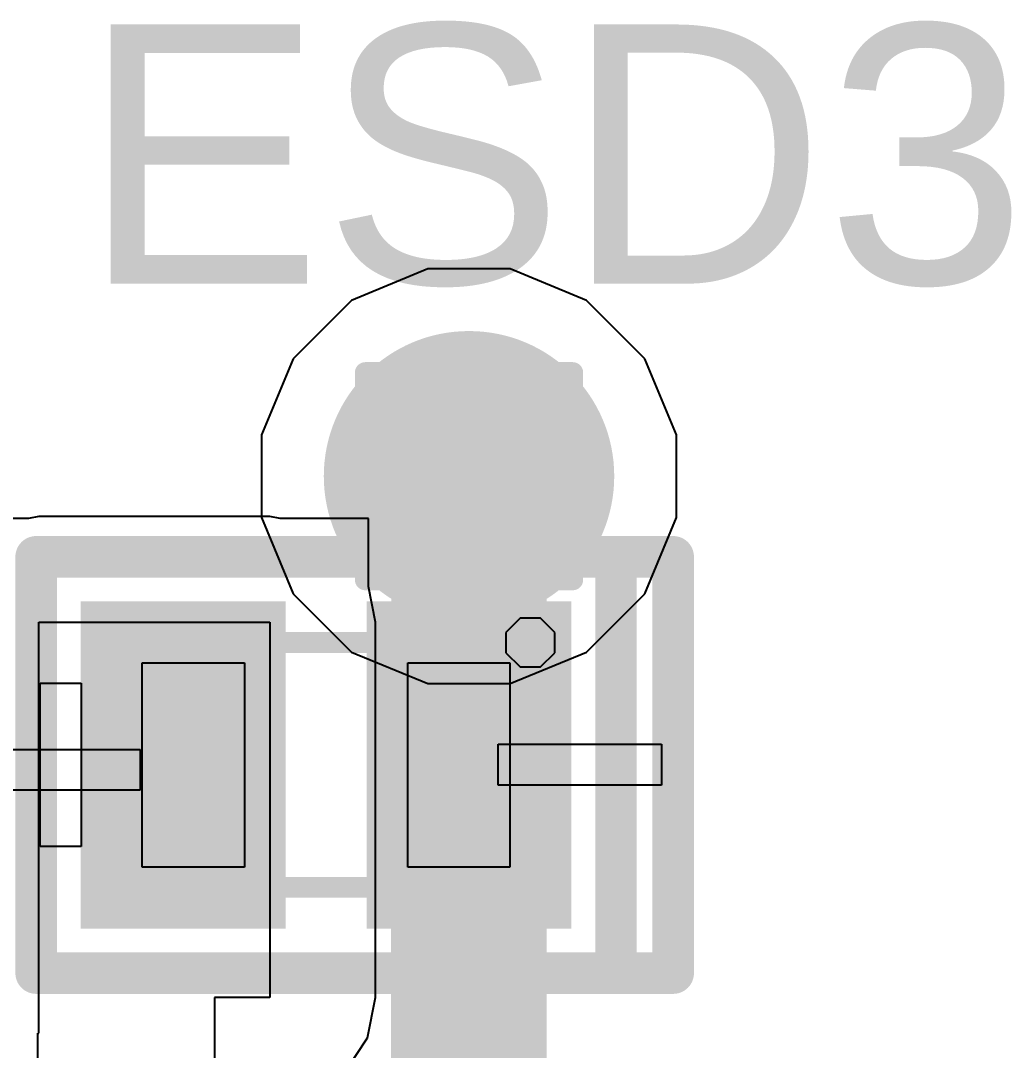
# Model space of a CAD drawing. Header units: inches. Extents: x -13 to 356, y -4 to 120.
# Drawn here: x 12.999 to 15.425, y 4.111 to 6.634 of the extents above; entities that cross this region are included whole.
import ezdxf

# ---------------------------------------------------------------- set-up
doc = ezdxf.new("R2010")
doc.units = ezdxf.units.IN
for name, color, linetype in [('Bottom Layer', 5, 'Continuous'), ('Bottom Solder', 6, 'Continuous'), ('Drill Drawing', 1, 'Continuous'), ('GND', 16, 'Continuous'), ('Mechanical 15', 56, 'Continuous'), ('Mechanical 6', 56, 'Continuous'), ('POWER', 76, 'Continuous'), ('Top Layer', 1, 'Continuous'), ('Top Overlay', 2, 'Continuous'), ('Top Paste', 8, 'Continuous'), ('Top Solder', 216, 'Continuous'), ('Via Holes', 16, 'Continuous')]:
    doc.layers.add(name, color=color, linetype=linetype)
doc.styles.add('Arial', font='', dxfattribs={"height": 0.2})
doc.styles.get('Arial').set_extended_font_data('Arial')

# ---------------------------------------------------------------- blocks, each defined once
blk = doc.blocks.new('X1_DFN1006_2_L1_0_W0_6_RD_55')
at = {"layer": 'Top Layer'}
for points in [[(-0.55, 0.35), (-0.15, 0.35), (-0.15, -0.35), (-0.55, -0.35)], [(0.15, 0.35), (0.55, 0.35), (0.55, -0.35), (0.15, -0.35)]]:
    blk.add_hatch(color=1, dxfattribs=at).paths.add_polyline_path(points)
at = {"layer": 'Top Paste'}
for points in [[(-0.55, 0.35), (-0.15, 0.35), (-0.15, -0.35), (-0.55, -0.35)], [(0.15, 0.35), (0.55, 0.35), (0.55, -0.35), (0.15, -0.35)]]:
    blk.add_hatch(color=8, dxfattribs=at).paths.add_polyline_path(points)
at = {"layer": 'Top Solder'}
for points in [[(-0.6008, 0.4008), (-0.0992, 0.4008), (-0.0992, -0.4008), (-0.6008, -0.4008)], [(0.0992, 0.4008), (0.6008, 0.4008), (0.6008, -0.4008), (0.0992, -0.4008)]]:
    blk.add_hatch(color=216, dxfattribs=at).paths.add_polyline_path(points)
at = {"layer": 'Mechanical 15'}
for p, q in [((-0.4501, -0.25), (-0.4501, 0.25)), ((-0.4501, 0.25), (-0.2001, 0.25)), ((-0.2001, 0.25), (-0.2001, -0.25)), ((0.2, 0.25), (0.2, 0.25)), ((0.2, 0.25), (0.45, 0.25)), ((0.2, -0.25), (0.2, 0.25)), ((0.45, 0.25), (0.45, -0.25)), ((-0.5247, -0.24), (-0.5598, -0.2751)), ((-0.475, -0.24), (-0.5247, -0.24)), ((-0.4399, -0.2751), (-0.475, -0.24)), ((-0.2001, -0.25), (-0.4501, -0.25)), ((-0.2001, -0.25), (-0.2001, -0.25)), ((0.45, -0.25), (0.2, -0.25)), ((-0.5598, -0.2751), (-0.5598, -0.3)), ((-0.4399, -0.3), (-0.4399, -0.2751)), ((-0.5598, -0.3), (-0.5598, -0.3248)), ((-0.4399, -0.3), (-0.4399, -0.3)), ((-0.4399, -0.3248), (-0.4399, -0.3)), ((-0.5598, -0.3248), (-0.5247, -0.3599)), ((-0.475, -0.3599), (-0.4399, -0.3248)), ((-0.5247, -0.3599), (-0.475, -0.3599))]:
    blk.add_line(p, q, dxfattribs=at)
for points in [[(-0.5, 0.3, 0.0508, 0.0508, 0), (-0.5, -0.3, 0.0508, 0.0508, 0)], [(0.5, 0.3, 0.0508, 0.0508, 0), (-0.5, 0.3, 0.0508, 0.0508, 0)], [(0.5, 0.3, 0.0508, 0.0508, 0), (0.5, -0.3, 0.0508, 0.0508, 0)], [(0.5, -0.3, 0.0508, 0.0508, 0), (-0.5, -0.3, 0.0508, 0.0508, 0)]]:
    blk.add_lwpolyline(points, format="xyseb", dxfattribs=at)
for points in [[(-0.5127, 0.3, 0.0254, 0.0254, 1), (-0.4873, 0.3, 0.0254, 0.0254, 1)], [(-0.5127, 0.3, 0.0254, 0.0254, 1), (-0.4873, 0.3, 0.0254, 0.0254, 1)], [(0.4873, 0.3, 0.0254, 0.0254, 1), (0.5127, 0.3, 0.0254, 0.0254, 1)], [(0.4873, 0.3, 0.0254, 0.0254, 1), (0.5127, 0.3, 0.0254, 0.0254, 1)], [(-0.5127, -0.3, 0.0254, 0.0254, 1), (-0.4873, -0.3, 0.0254, 0.0254, 1)], [(-0.5127, -0.3, 0.0254, 0.0254, 1), (-0.4873, -0.3, 0.0254, 0.0254, 1)], [(0.4873, -0.3, 0.0254, 0.0254, 1), (0.5127, -0.3, 0.0254, 0.0254, 1)], [(0.4873, -0.3, 0.0254, 0.0254, 1), (0.5127, -0.3, 0.0254, 0.0254, 1)]]:
    blk.add_lwpolyline(points, format="xyseb", close=True, dxfattribs=at)
at = {"layer": 'Mechanical 6'}
for p, q in [((0.6, -0.2), (0.6, 0.2)), ((0.6, 0.2), (0.7, 0.2)), ((0.7, 0.2), (0.7, -0.2)), ((0.4552, 0.062), (0.4552, 0.062)), ((0.4552, 0.062), (0.8552, 0.062)), ((0.4552, -0.038), (0.4552, 0.062)), ((0.4552, 0.062), (0.4552, 0.062)), ((0.8552, 0.062), (0.8552, -0.038)), ((-0.8211, 0.0492), (-0.8211, 0.0492)), ((-0.8211, 0.0492), (-0.4212, 0.0492)), ((-0.8211, -0.0507), (-0.8211, 0.0492)), ((-0.8211, 0.0492), (-0.8211, 0.0492)), ((-0.4212, 0.0492), (-0.4212, -0.0507)), ((0.8552, -0.038), (0.4552, -0.038)), ((-0.4212, -0.0507), (-0.8211, -0.0507)), ((0.6, -0.2), (0.6, -0.2)), ((0.7, -0.2), (0.6, -0.2)), ((0.6, -0.2), (0.6, -0.2))]:
    blk.add_line(p, q, dxfattribs=at)
at = {"layer": 'Top Overlay'}
for points in [[(0.71, 0.51, 0.1016, 0.1016, 0), (-0.85, 0.51, 0.1016, 0.1016, 0)], [(-0.85, 0.51, 0.1016, 0.1016, 0), (-0.85, -0.51, 0.1016, 0.1016, 0)], [(-0.71, -0.51, 0.1016, 0.1016, 0), (-0.71, 0.51, 0.1016, 0.1016, 0)], [(0.71, 0.51, 0.1016, 0.1016, 0), (0.71, -0.51, 0.1016, 0.1016, 0)], [(0.71, -0.51, 0.1016, 0.1016, 0), (-0.85, -0.51, 0.1016, 0.1016, 0)]]:
    blk.add_lwpolyline(points, format="xyseb", dxfattribs=at)
for points in [[(-0.8754, 0.51, 0.0508, 0.0508, 1), (-0.8246, 0.51, 0.0508, 0.0508, 1)], [(-0.8754, 0.51, 0.0508, 0.0508, 1), (-0.8246, 0.51, 0.0508, 0.0508, 1)], [(-0.7354, 0.51, 0.0508, 0.0508, 1), (-0.6846, 0.51, 0.0508, 0.0508, 1)], [(0.6846, 0.51, 0.0508, 0.0508, 1), (0.7354, 0.51, 0.0508, 0.0508, 1)], [(0.6846, 0.51, 0.0508, 0.0508, 1), (0.7354, 0.51, 0.0508, 0.0508, 1)], [(-0.8754, -0.51, 0.0508, 0.0508, 1), (-0.8246, -0.51, 0.0508, 0.0508, 1)], [(-0.8754, -0.51, 0.0508, 0.0508, 1), (-0.8246, -0.51, 0.0508, 0.0508, 1)], [(-0.7354, -0.51, 0.0508, 0.0508, 1), (-0.6846, -0.51, 0.0508, 0.0508, 1)], [(0.6846, -0.51, 0.0508, 0.0508, 1), (0.7354, -0.51, 0.0508, 0.0508, 1)], [(0.6846, -0.51, 0.0508, 0.0508, 1), (0.7354, -0.51, 0.0508, 0.0508, 1)]]:
    blk.add_lwpolyline(points, format="xyseb", close=True, dxfattribs=at)

msp = doc.modelspace()

# ---------------------------------------------------------------- hatches: boundary and pattern name
at = {"layer": 'Bottom Layer'}
h = msp.add_hatch(color=5, dxfattribs=at)
edge = h.paths.add_edge_path()
edge.add_arc((14.0967, 5.5176), 0.254, 0, 360)
at = {"layer": 'Bottom Solder'}
h = msp.add_hatch(color=6, dxfattribs=at)
edge = h.paths.add_edge_path()
edge.add_arc((14.0967, 5.5176), 0.3556, 0, 360)
at = {"layer": 'GND'}
h = msp.add_hatch(color=16, dxfattribs=at)
edge = h.paths.add_edge_path()
edge.add_arc((14.0967, 5.5176), 0.254, 0, 360)
at = {"layer": 'POWER'}
h = msp.add_hatch(color=76, dxfattribs=at)
edge = h.paths.add_edge_path()
edge.add_arc((14.0967, 5.5176), 0.254, 0, 360)
at = {"layer": 'Top Layer'}
h = msp.add_hatch(color=1, dxfattribs=at)
edge = h.paths.add_edge_path()
edge.add_arc((14.0967, 5.5176), 0.254, 0, 360)
at = {"layer": 'Top Solder'}
h = msp.add_hatch(color=216, dxfattribs=at)
edge = h.paths.add_edge_path()
edge.add_arc((14.0967, 5.5176), 0.3556, 0, 360)
at = {"layer": 'Via Holes'}
h = msp.add_hatch(color=7, dxfattribs=at)
edge = h.paths.add_edge_path()
edge.add_arc((14.0967, 5.5176), 0.127, 0, 360)

# ---------------------------------------------------------------- linework, layer by layer
at = {"layer": 'Drill Drawing'}
for points in [[(13.8427, 5.6446, 0.0508, 0.0508, 0), (13.8427, 5.7716, 0.0508, 0.0508, 0)], [(13.8427, 5.7716, 0.0508, 0.0508, 0), (13.9697, 5.7716, 0.0508, 0.0508, 0)], [(13.9697, 5.7716, 0.0508, 0.0508, 0), (14.0967, 5.6446, 0.0508, 0.0508, 0)], [(14.0967, 5.6446, 0.0508, 0.0508, 0), (14.2237, 5.7716, 0.0508, 0.0508, 0)], [(14.2237, 5.7716, 0.0508, 0.0508, 0), (14.3507, 5.7716, 0.0508, 0.0508, 0)], [(14.3507, 5.6446, 0.0508, 0.0508, 0), (14.3507, 5.7716, 0.0508, 0.0508, 0)], [(13.8427, 5.6446, 0.0508, 0.0508, 0), (13.9697, 5.5176, 0.0508, 0.0508, 0)], [(14.2237, 5.5176, 0.0508, 0.0508, 0), (14.3507, 5.6446, 0.0508, 0.0508, 0)], [(13.8427, 5.3906, 0.0508, 0.0508, 0), (13.9697, 5.5176, 0.0508, 0.0508, 0)], [(14.2237, 5.5176, 0.0508, 0.0508, 0), (14.3507, 5.3906, 0.0508, 0.0508, 0)], [(13.8427, 5.2636, 0.0508, 0.0508, 0), (13.8427, 5.3906, 0.0508, 0.0508, 0)], [(13.9697, 5.2636, 0.0508, 0.0508, 0), (14.0967, 5.3906, 0.0508, 0.0508, 0)], [(14.0967, 5.3906, 0.0508, 0.0508, 0), (14.2237, 5.2636, 0.0508, 0.0508, 0)], [(14.3507, 5.2636, 0.0508, 0.0508, 0), (14.3507, 5.3906, 0.0508, 0.0508, 0)], [(13.8427, 5.2636, 0.0508, 0.0508, 0), (13.9697, 5.2636, 0.0508, 0.0508, 0)], [(14.2237, 5.2636, 0.0508, 0.0508, 0), (14.3507, 5.2636, 0.0508, 0.0508, 0)]]:
    msp.add_lwpolyline(points, format="xyseb", dxfattribs=at)
for points in [[(13.83, 5.7716, 0.0254, 0.0254, 1), (13.8554, 5.7716, 0.0254, 0.0254, 1)], [(13.83, 5.7716, 0.0254, 0.0254, 1), (13.8554, 5.7716, 0.0254, 0.0254, 1)], [(13.957, 5.7716, 0.0254, 0.0254, 1), (13.9824, 5.7716, 0.0254, 0.0254, 1)], [(13.957, 5.7716, 0.0254, 0.0254, 1), (13.9824, 5.7716, 0.0254, 0.0254, 1)], [(14.211, 5.7716, 0.0254, 0.0254, 1), (14.2364, 5.7716, 0.0254, 0.0254, 1)], [(14.211, 5.7716, 0.0254, 0.0254, 1), (14.2364, 5.7716, 0.0254, 0.0254, 1)], [(14.338, 5.7716, 0.0254, 0.0254, 1), (14.3634, 5.7716, 0.0254, 0.0254, 1)], [(14.338, 5.7716, 0.0254, 0.0254, 1), (14.3634, 5.7716, 0.0254, 0.0254, 1)], [(13.83, 5.6446, 0.0254, 0.0254, 1), (13.8554, 5.6446, 0.0254, 0.0254, 1)], [(13.83, 5.6446, 0.0254, 0.0254, 1), (13.8554, 5.6446, 0.0254, 0.0254, 1)], [(14.084, 5.6446, 0.0254, 0.0254, 1), (14.1094, 5.6446, 0.0254, 0.0254, 1)], [(14.084, 5.6446, 0.0254, 0.0254, 1), (14.1094, 5.6446, 0.0254, 0.0254, 1)], [(14.338, 5.6446, 0.0254, 0.0254, 1), (14.3634, 5.6446, 0.0254, 0.0254, 1)], [(14.338, 5.6446, 0.0254, 0.0254, 1), (14.3634, 5.6446, 0.0254, 0.0254, 1)], [(13.957, 5.5176, 0.0254, 0.0254, 1), (13.9824, 5.5176, 0.0254, 0.0254, 1)], [(13.957, 5.5176, 0.0254, 0.0254, 1), (13.9824, 5.5176, 0.0254, 0.0254, 1)], [(14.211, 5.5176, 0.0254, 0.0254, 1), (14.2364, 5.5176, 0.0254, 0.0254, 1)], [(14.211, 5.5176, 0.0254, 0.0254, 1), (14.2364, 5.5176, 0.0254, 0.0254, 1)], [(13.83, 5.3906, 0.0254, 0.0254, 1), (13.8554, 5.3906, 0.0254, 0.0254, 1)], [(13.83, 5.3906, 0.0254, 0.0254, 1), (13.8554, 5.3906, 0.0254, 0.0254, 1)], [(14.084, 5.3906, 0.0254, 0.0254, 1), (14.1094, 5.3906, 0.0254, 0.0254, 1)], [(14.084, 5.3906, 0.0254, 0.0254, 1), (14.1094, 5.3906, 0.0254, 0.0254, 1)], [(14.338, 5.3906, 0.0254, 0.0254, 1), (14.3634, 5.3906, 0.0254, 0.0254, 1)], [(14.338, 5.3906, 0.0254, 0.0254, 1), (14.3634, 5.3906, 0.0254, 0.0254, 1)], [(13.83, 5.2636, 0.0254, 0.0254, 1), (13.8554, 5.2636, 0.0254, 0.0254, 1)], [(13.83, 5.2636, 0.0254, 0.0254, 1), (13.8554, 5.2636, 0.0254, 0.0254, 1)], [(13.957, 5.2636, 0.0254, 0.0254, 1), (13.9824, 5.2636, 0.0254, 0.0254, 1)], [(13.957, 5.2636, 0.0254, 0.0254, 1), (13.9824, 5.2636, 0.0254, 0.0254, 1)], [(14.211, 5.2636, 0.0254, 0.0254, 1), (14.2364, 5.2636, 0.0254, 0.0254, 1)], [(14.211, 5.2636, 0.0254, 0.0254, 1), (14.2364, 5.2636, 0.0254, 0.0254, 1)], [(14.338, 5.2636, 0.0254, 0.0254, 1), (14.3634, 5.2636, 0.0254, 0.0254, 1)], [(14.338, 5.2636, 0.0254, 0.0254, 1), (14.3634, 5.2636, 0.0254, 0.0254, 1)]]:
    msp.add_lwpolyline(points, format="xyseb", close=True, dxfattribs=at)
at = {"layer": 'POWER'}
for p, q in [((13.9957, 6.0256), (13.809, 5.9482)), ((14.1978, 6.0256), (13.9957, 6.0256)), ((14.3845, 5.9482), (14.1978, 6.0256)), ((13.809, 5.9482), (13.6661, 5.8053)), ((14.5274, 5.8053), (14.3845, 5.9482)), ((13.6661, 5.8053), (13.5887, 5.6186)), ((14.6047, 5.6186), (14.5274, 5.8053)), ((13.5887, 5.6186), (13.5887, 5.4165)), ((14.6047, 5.4165), (14.6047, 5.6186)), ((13.5887, 5.4165), (13.6661, 5.2298)), ((14.5274, 5.2298), (14.6047, 5.4165)), ((13.6661, 5.2298), (13.809, 5.0869)), ((14.3845, 5.0869), (14.5274, 5.2298)), ((13.809, 5.0869), (13.9957, 5.0096)), ((14.1978, 5.0096), (14.3845, 5.0869)), ((13.9957, 5.0096), (14.1978, 5.0096))]:
    msp.add_line(p, q, dxfattribs=at)
at = {"layer": 'Top Layer'}
for p, q in [((13.0179, 5.4142), (12.9427, 5.4142)), ((13.0429, 5.4192), (13.0179, 5.4142)), ((13.6091, 5.4192), (13.0429, 5.4192)), ((13.6341, 5.4142), (13.6091, 5.4192)), ((13.8507, 5.4142), (13.6341, 5.4142)), ((13.8507, 5.2473), (13.8507, 5.4142)), ((13.868, 5.1602), (13.8507, 5.2473)), ((13.0429, 4.1529), (13.0429, 5.1602)), ((13.0429, 5.1602), (13.6091, 5.1602)), ((13.6091, 5.1602), (13.6091, 4.2405)), ((13.868, 4.2405), (13.868, 5.1602)), ((13.6091, 4.2405), (13.4738, 4.2405)), ((13.4738, 4.2405), (13.4738, 2.5831)), ((13.8483, 4.1414), (13.868, 4.2405)), ((13.0411, 2.5045), (13.0411, 4.1529)), ((13.0411, 4.1529), (13.0429, 4.1529)), ((13.7922, 4.0574), (13.8483, 4.1414))]:
    msp.add_line(p, q, dxfattribs=at)
for points in [[(14.0967, 4.8102, 0.381, 0.381, 0), (14.0967, 5.5176, 0.381, 0.381, 0)], [(14.0961, 3.3365, 0.381, 0.381, 0), (14.0961, 4.8102, 0.381, 0.381, 0)]]:
    msp.add_lwpolyline(points, format="xyseb", dxfattribs=at)
for points in [[(14.0015, 5.5176, 0.1905, 0.1905, 1), (14.192, 5.5176, 0.1905, 0.1905, 1)], [(14.0008, 4.8102, 0.1905, 0.1905, 1), (14.1913, 4.8102, 0.1905, 0.1905, 1)], [(14.0015, 4.8102, 0.1905, 0.1905, 1), (14.192, 4.8102, 0.1905, 0.1905, 1)]]:
    msp.add_lwpolyline(points, format="xyseb", close=True, dxfattribs=at)

# ---------------------------------------------------------------- block references
at = {"rotation": 180}
msp.add_blockref('X1_DFN1006_2_L1_0_W0_6_RD_55', (13.7467, 4.8102), dxfattribs=at)

# ---------------------------------------------------------------- texts
at = {"layer": 'Top Overlay', "style": 'Arial'}
msp.add_text('ESD3', height=0.635, dxfattribs=at).set_placement((13.1467, 5.9893))

doc.saveas('drawing.dxf')
